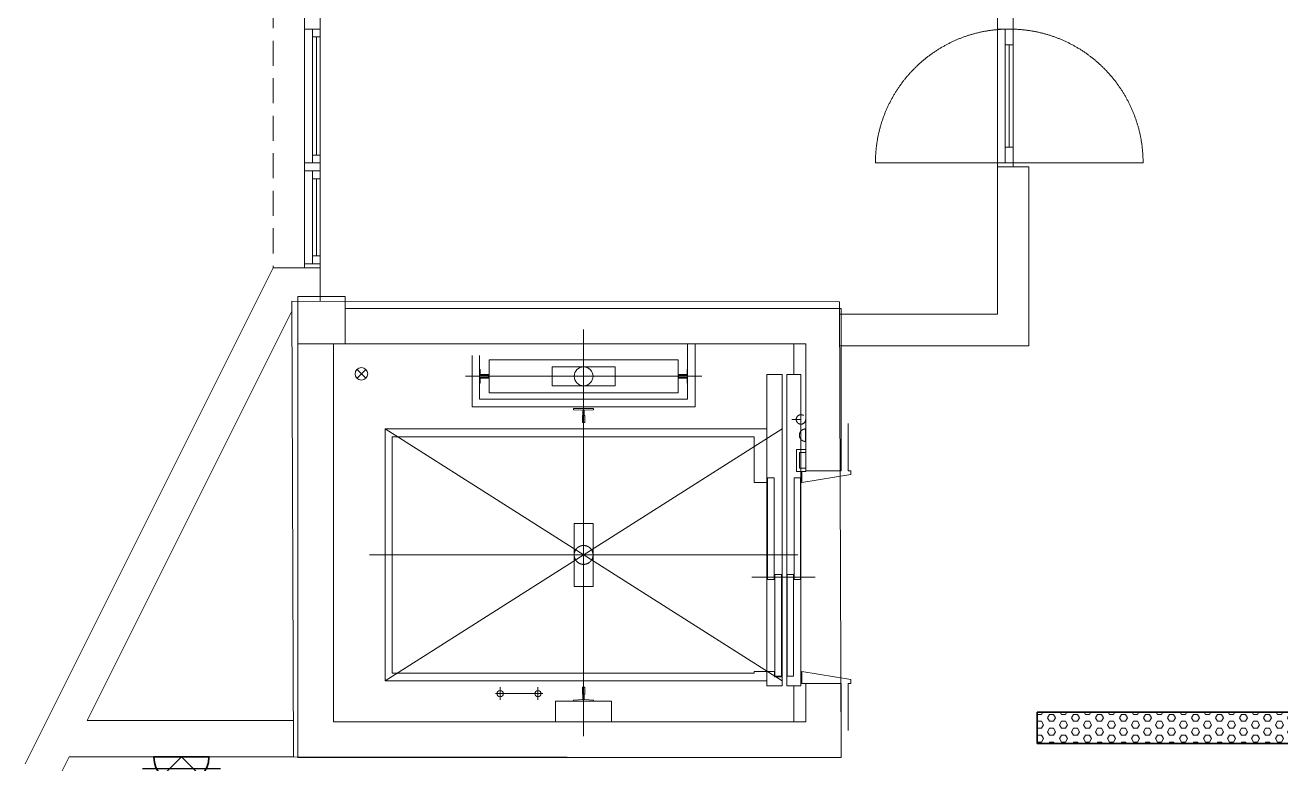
# Model space of a CAD drawing. Header units: inches. Extents: x -12418 to 57169, y -29325 to 19878.
# Drawn here: x -3547 to 4428, y -1326 to 3363 of the extents above; entities that cross this region are included whole.
import ezdxf
from ezdxf.enums import TextEntityAlignment as Align

# ---------------------------------------------------------------- set-up
doc = ezdxf.new("R2010")
doc.units = ezdxf.units.IN
doc.header["$LTSCALE"] = 25
doc.header["$MEASUREMENT"] = 0
for name, pattern in [('00-Ground Floor$0$CENTERX2', [101.6, 63.5, -12.7, 12.7, -12.7]), ('00-Ground Floor$0$DASHED', [0.75, 0.5, -0.25]), ('00-Ground Floor$0$DASHED2', [9.525, 6.35, -3.175]), ('00-Ground Floor$0$HIDDEN', [9.525, 6.35, -3.175]), ('DASHDOT', [25.4, 12.7, -6.35, 0, -6.35]), ('HIDDEN', [9.525, 6.35, -3.175])]:
    doc.linetypes.add(name, pattern=pattern)
doc.layers.get('0').update_dxf_attribs({"color": 8})
doc.layers.get('Defpoints').update_dxf_attribs({"color": 8})
for name, color, linetype, lineweight in [('00-Ground Floor$0$Aluminum', 251, 'Continuous', 5), ('00-Ground Floor$0$Axis', 251, '00-Ground Floor$0$CENTERX2', 5), ('00-Ground Floor$0$C-HYDR-CTCH', 251, 'Continuous', 5), ('00-Ground Floor$0$Cabin', 7, 'Continuous', 5), ('00-Ground Floor$0$Notes', 1, 'Continuous', 5), ('00-Ground Floor$0$Proj', 251, 'Continuous', 5), ('00-Ground Floor$0$Structure', 251, 'Continuous', 5), ('00-Ground Floor$0$Tech', 169, '00-Ground Floor$0$DASHED2', 5), ('00-Ground Floor$0$Walls', 251, 'Continuous', 5), ('E-LITE-CLNG-CNDT', 6, 'DASHDOT', 35), ('E-LITE-EXIT-NUMB', 6, 'Continuous', 25), ('E-POWR-FLOR-CNDT', 6, 'HIDDEN', 25), ('E-POWR-WALL @ 100', 4, 'Continuous', 35), ('T-CABL-TRAY', 251, 'Continuous', 35)]:
    doc.layers.add(name, color=color, linetype=linetype, lineweight=lineweight)
doc.styles.add('DC_Simplex', font='SIMPLEX.shx', dxfattribs={"width": 0.7})

# ---------------------------------------------------------------- blocks, each defined once
blk = doc.blocks.new('00-Ground Floor$0$T127-1_B')
at = {"layer": '00-Ground Floor$0$Cabin'}
for p, q in [((44.5, 8), (44.5, 4)), ((44.5, 4), (78, 4)), ((78, 4), (82, 63.5)), ((44.5, -8), (44.5, -4)), ((44.5, -4), (78, -4)), ((78, -4), (82, -63.5))]:
    blk.add_line(p, q, dxfattribs=at)
at = {"layer": '00-Ground Floor$0$Cabin', "ltscale": 5}
for points in [[(44.5, 8), (0, 8), (0, -8), (44.5, -8)], [(82, 63.5), (89, 63.5), (89, -63.5), (82, -63.5)]]:
    blk.add_lwpolyline(points, dxfattribs=at)
blk = doc.blocks.new('00-Ground Floor$0$T127-1_B__1680')
at = {"layer": '00-Ground Floor$0$Axis'}
blk.add_line((-990, 0), (990, 0), dxfattribs=at)
at = {"layer": '00-Ground Floor$0$Notes', "xscale": -1}
blk.add_blockref('00-Ground Floor$0$T127-1_B', (-840, 0), dxfattribs=at)
at = {"layer": '00-Ground Floor$0$Notes'}
blk.add_blockref('00-Ground Floor$0$T127-1_B', (840, 0), dxfattribs=at)
blk = doc.blocks.new('00-Ground Floor$0$JIS5K')
at = {"layer": '00-Ground Floor$0$Cabin'}
for p, q in [((60.2, 8), (60.2, 11.2)), ((60.2, -8), (60.2, -11.2))]:
    blk.add_line(p, q, dxfattribs=at)
at = {"layer": '00-Ground Floor$0$Cabin', "ltscale": 5}
for points in [[(57, 11.2), (0, 11.2), (0, -11.2), (57, -11.2)], [(60.2, 8), (3.2, 8), (3.2, -8), (60.2, -8)], [(57, 11.2), (57, 43.5), (60.2, 43.5), (60.2, 11.2)], [(57, -11.2), (57, -43.5), (60.2, -43.5), (60.2, -11.2)]]:
    blk.add_lwpolyline(points, dxfattribs=at)
blk = doc.blocks.new('00-Ground Floor$0$JIS5K__1200')
at = {"layer": '00-Ground Floor$0$Axis'}
blk.add_line((-750, 0), (750, 0), dxfattribs=at)
at = {"layer": '00-Ground Floor$0$Notes', "xscale": -1}
blk.add_blockref('00-Ground Floor$0$JIS5K', (-600, 0), dxfattribs=at)
at = {"layer": '00-Ground Floor$0$Notes'}
blk.add_blockref('00-Ground Floor$0$JIS5K', (600, 0), dxfattribs=at)
blk = doc.blocks.new('00-Ground Floor$0$对重支撑1')
at = {"layer": '00-Ground Floor$0$Cabin'}
blk.add_lwpolyline([(1060, 178), (929, 178), (929, -178), (1060, -178)], close=True, dxfattribs=at).dxf.unprotected_set("ltscale", 0)
blk = doc.blocks.new('00-Ground Floor$0$井道平面图轿厢1轿厢地坎')
at = {"layer": '00-Ground Floor$0$Axis', "ltscale": 0.864}
blk.add_lwpolyline([(0, 96), (0, -192)], dxfattribs=at)
at = {"layer": '00-Ground Floor$0$Cabin', "ltscale": 5}
for points in [[(690, 0), (690, -96), (-1285, -96), (-1285, 0)], [(15, -3), (15, -46), (-630, -46), (-630, -3)], [(630, -50), (630, -93), (-15, -93), (-15, -50)]]:
    blk.add_lwpolyline(points, close=True, dxfattribs=at)
at = {"layer": '00-Ground Floor$0$Cabin'}
for points in [[(600, 0), (600, -48)], [(600, -48), (633, -48)], [(633, -48), (633, -96)]]:
    blk.add_lwpolyline(points, dxfattribs=at)
blk = doc.blocks.new('00-Ground Floor$0$层门地坎1')
at = {"layer": '00-Ground Floor$0$Axis', "ltscale": 0.81}
blk.add_lwpolyline([(0, 90), (0, -180)], dxfattribs=at)
at = {"layer": '00-Ground Floor$0$Cabin', "ltscale": 5}
for points in [[(690, 0), (690, -90), (-1285, -90), (-1285, 0)], [(15, -47), (15, -87), (-630, -87), (-630, -47)], [(630, -3), (630, -43), (-15, -43), (-15, -3)]]:
    blk.add_lwpolyline(points, close=True, dxfattribs=at)
blk = doc.blocks.new('00-Ground Floor')
at = {"layer": '00-Ground Floor$0$Aluminum'}
for p, q in [((-1772.1, 1823.4, 0), (-1772.1, 8502.6, 0)), ((-1672.1, 8502.6, 0), (-1672.1, 1823.4, 0)), ((2627.9, 2463, 0), (2627.9, 7863, 0)), ((2727.9, 7863, 0), (2727.9, 2463, 0)), ((-1772.1, 3338, 0), (-1672.1, 3338, 0)), ((-1722.1, 2488, 0), (-1722.1, 3338, 0)), ((-1722.1, 3288, 0), (-1672.1, 3288, 0)), ((-1697.1, 2538, 0), (-1697.1, 3288, 0)), ((2627.9, 3338, 0), (2727.9, 3338, 0)), ((2677.9, 2488, 0), (2677.9, 3338, 0)), ((2677.9, 3238, 0), (2727.9, 3238, 0)), ((2702.9, 2588, 0), (2702.9, 3238, 0)), ((2677.9, 2588, 0), (2727.9, 2588, 0)), ((-1772.1, 2488, 0), (-1672.1, 2488, 0)), ((-1722.1, 2538, 0), (-1672.1, 2538, 0)), ((2627.9, 2488, 0), (2727.9, 2488, 0)), ((-1772.1, 2438, 0), (-1672.1, 2438, 0)), ((-1722.1, 1848.4, 0), (-1722.1, 2438, 0)), ((-1722.1, 2388, 0), (-1672.1, 2388, 0)), ((-1697.1, 1898.4, 0), (-1697.1, 2388, 0)), ((-1772.1, 1848.4, 0), (-1672.1, 1848.4, 0)), ((-1722.1, 1898.4, 0), (-1672.1, 1898.4, 0))]:
    blk.add_line(p, q, dxfattribs=at)
at = {"layer": '00-Ground Floor$0$Aluminum', "linetype": '00-Ground Floor$0$DASHED', "ltscale": 300}
blk.add_line((1852.9, 2488, 0), (3552.9, 2488, 0), dxfattribs=at)
blk.add_arc((2702.9, 2488, 0), 850, 0, 180, dxfattribs=at)
at = {"layer": '00-Ground Floor$0$Axis'}
blk.add_line((0, 929), (0, 1339), dxfattribs=at)
at = {"layer": '00-Ground Floor$0$Axis', "ltscale": 3}
for points in [[(0, 1430), (0, -1150)], [(1260, 800), (-1260, -800)], [(1260, -800), (-1260, 800)], [(1360, 0), (-1360, 0)]]:
    blk.add_lwpolyline(points, dxfattribs=at)
at = {"layer": '00-Ground Floor$0$Axis', "ltscale": 1.5}
blk.add_lwpolyline([(0, 250), (0, -250)], dxfattribs=at)
at = {"layer": '00-Ground Floor$0$Axis', "ltscale": 0.24}
for points in [[(-530, -840), (-530, -920)], [(-290, -840), (-290, -920)]]:
    blk.add_lwpolyline(points, dxfattribs=at)
at = {"layer": '00-Ground Floor$0$Axis', "ltscale": 0.9}
blk.add_lwpolyline([(-260, -880), (-560, -880)], dxfattribs=at)
at = {"layer": '00-Ground Floor$0$C-HYDR-CTCH', "flags": 128}
blk.add_lwpolyline([(-1853.1, 1610.2), (-1841.7, -1281.3), (1636, -1285), (1624.7, 1606.5), (-1853.1, 1610.2)], dxfattribs=at)
at = {"layer": '00-Ground Floor$0$Cabin', "ltscale": 5}
for points in [[(-708.2, 1265), (-708.2, 940), (708.2, 940), (708.2, 1340)], [(-660.2, 1265), (-660.2, 988), (660.2, 988), (660.2, 1340)]]:
    blk.add_lwpolyline(points, dxfattribs=at)
at = {"layer": '00-Ground Floor$0$Cabin'}
for points in [[(1335, 1340), (1335, 1145)], [(250, 1134), (-250, 1134)], [(1260, 1145), (1164, 1145)], [(1164, 1145), (1164, 800)], [(1260, 1145), (1164, 1145)], [(1164, 1145), (1164, 800)], [(1260, -830), (1260, 1145)], [(1260, -830), (1260, 1145)], [(1164, 800), (-1260, 800)], [(-1260, 800), (-1260, -800)], [(1164, 800), (-1260, 800)], [(-1260, 800), (-1260, -800)], [(1386, 530), (1386, 460), (1696, 510), (1696, 535), (1681, 535), (1681, 835)], [(1084, 750), (-1216, 750)], [(-1216, 750), (-1216, 0)], [(1084, 460), (1084, 750)], [(1164, 460), (1084, 460)], [(-1216, -750), (-1216, 0)], [(1084, -750), (-1216, -750)], [(1164, -740), (1084, -740)], [(1084, -740), (1084, -750)], [(1411, -815), (1411, -815), (1386, -815), (1386, -740), (1696, -790), (1696, -815), (1681, -815), (1681, -1115)], [(-1260, -800), (1164, -800)], [(-1260, -800), (1164, -800)], [(1164, -800), (1164, -830)], [(1164, -800), (1164, -830)], [(1164, -830), (1260, -830)], [(1164, -830), (1260, -830)], [(1335, -1060), (1335, -830)]]:
    blk.add_lwpolyline(points, dxfattribs=at)
at = {"layer": '00-Ground Floor$0$Cabin', "ltscale": 5}
blk.add_lwpolyline([(-600, 1239), (-600, 1029), (600, 1029), (600, 1239)], close=True, dxfattribs=at)
at = {"layer": '00-Ground Floor$0$Cabin'}
blk.add_lwpolyline([(-200, 1195), (-200, 1073), (200, 1073), (200, 1195)], close=True, dxfattribs=at)
at = {"layer": '00-Ground Floor$0$Cabin', "ltscale": 50}
blk.add_lwpolyline([(-61, -200), (61, -200), (61, 200), (-61, 200)], close=True, dxfattribs=at)
at = {"layer": '00-Ground Floor$0$Cabin'}
for centre, radius in [((0, 1134), 60), ((-530, -880), 20), ((-290, -880), 20)]:
    blk.add_circle(centre, radius, dxfattribs=at)
at = {"layer": '00-Ground Floor$0$Notes'}
for p, q in [((-1436.1, 1174.5), (-1386.1, 1124.5)), ((-1386.1, 1174.5), (-1436.1, 1124.5))]:
    blk.add_line(p, q, dxfattribs=at)
blk.add_circle((-1411.1, 1149.5), 40, dxfattribs=at)
at = {"layer": '00-Ground Floor$0$Proj', "linetype": '00-Ground Floor$0$HIDDEN'}
blk.add_line((-1972.1, 8502.6, 0), (-1972.1, 1823.4, 0), dxfattribs=at)
at = {"layer": '00-Ground Floor$0$Structure'}
blk.add_lwpolyline([(-1814, 1340), (-1514, 1340), (-1514, 1640), (-1814, 1640)], close=True, dxfattribs=at)
for points in [[(1636, 535), (1411, 535), (1411, 1340), (-1589, 1340), (-1589, -1060), (1411, -1060), (1411, -815), (1636, -815), (1636, -1285), (-1814, -1285), (-1814, 1565)], [(-1514, 1565), (1636, 1565), (1636, 535)]]:
    blk.add_lwpolyline(points, dxfattribs=at)
at = {"layer": '00-Ground Floor$0$Tech', "ltscale": 0.36}
blk.add_lwpolyline([(1380, 860), (1320, 860)], dxfattribs=at)
at = {"layer": '00-Ground Floor$0$Tech', "ltscale": 0.48}
blk.add_lwpolyline([(1410, 720), (1410, 800)], dxfattribs=at)
at = {"layer": '00-Ground Floor$0$Tech', "ltscale": 9}
for points in [[(1351, 530), (1351, 670), (1411, 670), (1411, 530)], [(1371, 550), (1371, 650), (1411, 650), (1411, 550)]]:
    blk.add_lwpolyline(points, close=True, dxfattribs=at)
at = {"layer": '00-Ground Floor$0$Tech'}
blk.add_circle((1380, 860), 30, dxfattribs=at)
at = {"layer": '00-Ground Floor$0$Tech', "ltscale": 5}
blk.add_circle((0, 0), 60, dxfattribs=at)
at = {"layer": '00-Ground Floor$0$Tech'}
blk.add_arc((1410, 760), 40, 90, 270, dxfattribs=at)
at = {"layer": '00-Ground Floor$0$Walls'}
for p, q in [((2627.9, 2463, 0), (2827.9, 2463, 0)), ((2627.9, 1527.6, 0), (2627.9, 2463, 0)), ((2827.9, 1327.6, 0), (2827.9, 2463, 0)), ((-1972.1, 1823.4, 0), (-3546.8, -1326.1, 0)), ((-1672.1, 1823.4, 0), (-1972.1, 1823.4, 0)), ((-1672.1, 1610, 0), (-1672.1, 1823.4, 0)), ((-3152.3, -1051.3, 0), (-1852.8, 1547.6, 0)), ((1625, 1527.5), (2627.9, 1527.6, 0)), ((1625.8, 1327.5), (2827.9, 1327.6, 0)), ((-1841.7, -1051.3), (-3152.3, -1051.3, 0)), ((-3341.1, -1428.9, 0), (-3267.3, -1281.3, 0)), ((-1841.7, -1281.3), (-3267.3, -1281.3, 0))]:
    blk.add_line(p, q, dxfattribs=at)
at = {"layer": '00-Ground Floor$0$Notes', "xscale": -1}
for name, p, rotation in [('00-Ground Floor$0$JIS5K__1200', (0, 1134), 1.53523449952786e-06), ('00-Ground Floor$0$井道平面图轿厢1轿厢地坎', (1164, -140), 90), ('00-Ground Floor$0$层门地坎1', (1290, -140), 90)]:
    blk.add_blockref(name, p, dxfattribs=dict(at, rotation=rotation))
at = {"layer": '00-Ground Floor$0$Notes', "yscale": -1, "rotation": 270.0000000000001}
for name in ['00-Ground Floor$0$T127-1_B__1680', '00-Ground Floor$0$对重支撑1']:
    blk.add_blockref(name, (0, 0), dxfattribs=at)
blk = doc.blocks.new('*U56')
blk.add_line((-1.75, -0.001), (-3.25, -0.001))
blk.add_lwpolyline([(-0.001, 1.75, 1), (0.001, -1.75)], format="xyb", close=True)
at = {"layer": 'Defpoints'}
for p, q in [((-2.476, 2.474), (0, 0)), ((-0.757, -2.475), (-0.759, 2.475)), ((-2.474, -2.476), (0, 0))]:
    blk.add_line(p, q, dxfattribs=at)
at = {"layer": 'E-LITE-EXIT-NUMB', "style": 'DC_Simplex', "width": 0.7, "flags": 8}
blk.add_attdef('TYPE', text='', height=2, rotation=360, dxfattribs=at).set_placement((-2.682, 5.238), align=Align.RIGHT)
blk.add_attdef('CIRCUIT', (2.682, 5.238), '', height=2, rotation=360, dxfattribs=at)
blk = doc.blocks.new('*U85')
at = {"lineweight": 0}
h = blk.add_hatch(dxfattribs=at)
h.set_pattern_fill('HEX', color=253, scale=8, angle=180, style=0)
h.set_pattern_definition([(180, (-10426.82, -1e-10), (6e-13, -43.99409), [25.4, -50.8]), (300, (-10426.82, -1e-10), (38.1, 21.99705), [25.4, -50.8]), (240, (-10452.22, -1e-10), (38.1, -21.99705), [25.4, -50.8])])
h.paths.add_polyline_path([(-2072.1, 200), (-2072.1, 0), (0, 0), (0, 200)])
at = {"color": 0}
for p, q in [((0, 200), (-2072.1, 200)), ((-2072.1, 0), (-2072.1, 200)), ((0, 0), (0, 200)), ((0, 0), (-2072.1, 0))]:
    blk.add_line(p, q, dxfattribs=at)
blk = doc.blocks.new('A$C767e6835')
at = {"layer": 'T-CABL-TRAY', "linetype": 'Continuous', "rotation": 180.0000000000134}
blk.add_blockref('*U85', (-17218.7, 1850), dxfattribs=at)

msp = doc.modelspace()

# ---------------------------------------------------------------- block references
at = {"layer": 'E-LITE-CLNG-CNDT'}
msp.add_blockref('00-Ground Floor', (0, 0), dxfattribs=at)
at = {"layer": 'E-POWR-FLOR-CNDT'}
msp.add_blockref('A$C767e6835', (20099.5, -2847.4, 0.4), dxfattribs=at)
at = {"layer": 'E-POWR-WALL @ 100', "xscale": 100, "yscale": 100, "zscale": 100, "rotation": 90.00000000000001}
msp.add_blockref('*U56', (-2554.5, -1281.3, 0), dxfattribs=at)

doc.saveas('drawing.dxf')
